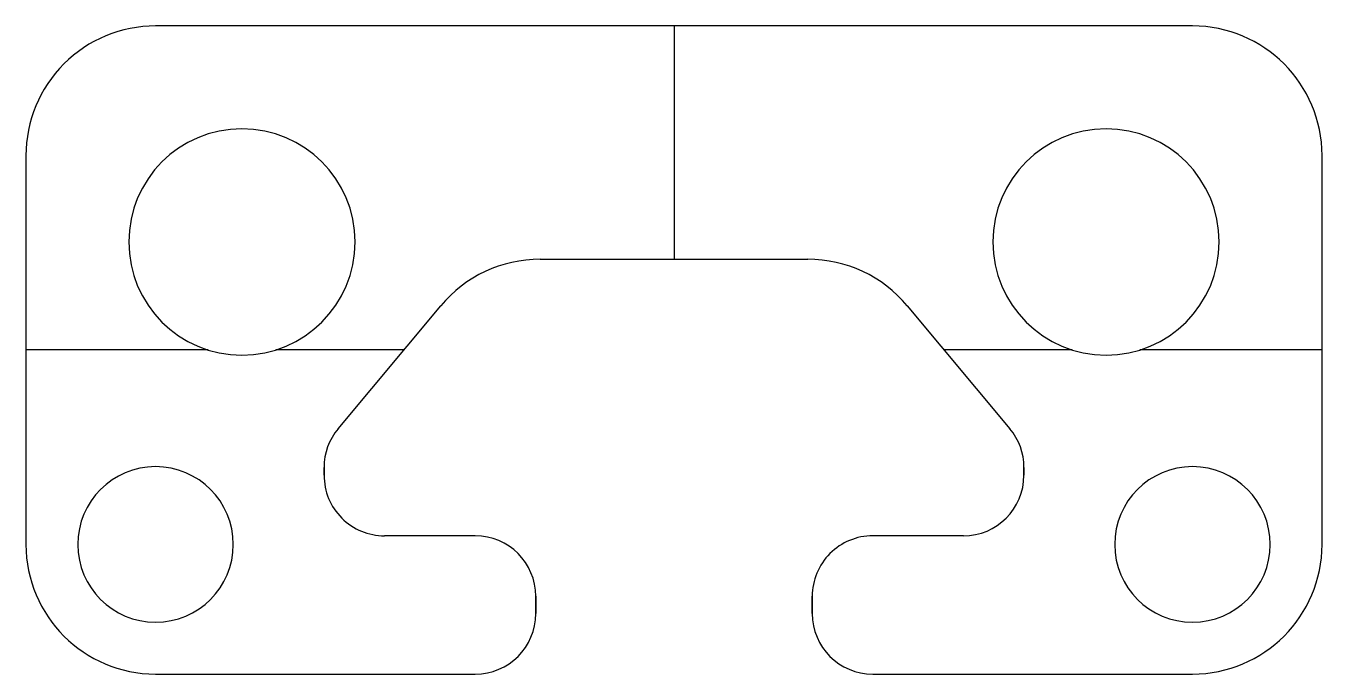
# Model space of a CAD drawing. Extents: x 0 to 165, y -128 to 81.
# Drawn here: x 19.05 to 57.15, y -128.35 to -109.3 of the extents above; entities that cross this region are included whole.
import ezdxf

# ---------------------------------------------------------------- set-up
doc = ezdxf.new("R2010")
doc.units = 0
doc.header["$LTSCALE"] = 0.03937
doc.header["$MEASUREMENT"] = 0
doc.layers.add('LAYER_0', color=1, linetype='CONTINUOUS')
doc.layers.add('LAYER_1', color=5, linetype='CONTINUOUS')

# ---------------------------------------------------------------- blocks, each defined once
blk = doc.blocks.new('8020_1575_DUP4LENGTH')
at = {"layer": 'LAYER_1', "color": 255}
for p, q in [((19.05, 25.4, 118.11), (19.05, 25.4, 129.54)), ((19.05, 0, 118.11), (19.05, 25.4, 118.11)), ((19.05, 0, 129.54), (19.05, 25.4, 129.54)), ((24.403, 25.4, 123.825), (19.05, 25.4, 123.825)), ((19.05, 0, 123.825), (19.05, 25.4, 123.825)), ((20.166, 25.4, 115.416), (20.166, 0, 115.416)), ((20.166, 25.4, 132.234), (20.166, 0, 132.234)), ((20.574, 0, 129.54), (20.574, 25.4, 129.54)), ((22.073, 0, 120.65), (22.073, 25.4, 120.65)), ((22.86, 0, 127.254), (22.86, 25.4, 127.254)), ((22.86, 0, 131.826), (22.86, 25.4, 131.826)), ((53.34, 25.4, 114.3), (22.86, 25.4, 114.3)), ((22.86, 25.4, 133.35), (32.258, 25.4, 133.35)), ((22.86, 0, 114.3), (22.86, 25.4, 114.3)), ((22.86, 0, 133.35), (22.86, 25.4, 133.35)), ((25.146, 0, 129.54), (25.146, 25.4, 129.54)), ((25.4, 0, 117.323), (25.4, 25.4, 117.323)), ((25.4, 0, 123.977), (25.4, 25.4, 123.977)), ((30.158, 25.4, 123.825), (26.397, 25.4, 123.825)), ((27.559, 0, 133.35), (27.559, 25.4, 133.35)), ((27.813, 0, 127.278), (27.813, 25.4, 127.278)), ((27.813, 25.4, 127.278), (27.813, 25.4, 127.508)), ((27.813, 25.4, 127.508), (27.813, 0, 127.508)), ((27.813, 0, 127.393), (27.813, 25.4, 127.393)), ((27.919, 0, 126.672), (27.919, 25.4, 126.672)), ((27.948, 0, 128.188), (27.948, 25.4, 128.188)), ((28.226, 0, 126.139), (28.226, 25.4, 126.139)), ((28.226, 25.4, 126.139), (31.243, 25.4, 122.526)), ((28.334, 0, 128.765), (28.334, 25.4, 128.765)), ((28.727, 0, 120.65), (28.727, 25.4, 120.65)), ((28.911, 0, 129.151), (28.911, 25.4, 129.151)), ((29.591, 0, 129.286), (29.591, 25.4, 129.286)), ((32.258, 25.4, 129.286), (29.591, 25.4, 129.286)), ((29.734, 0, 124.332), (29.734, 25.4, 124.332)), ((30.924, 0, 129.286), (30.924, 25.4, 129.286)), ((31.243, 0, 122.526), (31.243, 25.4, 122.526)), ((32.258, 0, 133.35), (32.258, 25.4, 133.35)), ((32.258, 0, 129.286), (32.258, 25.4, 129.286)), ((32.553, 0, 121.517), (32.553, 25.4, 121.517)), ((33.515, 25.4, 132.829), (33.515, 0, 132.829)), ((33.515, 25.4, 129.807), (33.515, 0, 129.807)), ((34.036, 0, 131.064), (34.036, 25.4, 131.064)), ((34.036, 25.4, 131.064), (34.036, 25.4, 131.572)), ((34.036, 25.4, 131.572), (34.036, 0, 131.572)), ((34.036, 0, 131.318), (34.036, 25.4, 131.318)), ((34.167, 25.4, 121.158), (42.033, 25.4, 121.158)), ((34.167, 0, 121.158), (34.167, 25.4, 121.158)), ((38.1, 25.4, 114.3), (38.1, 25.4, 121.158)), ((38.1, 0, 114.3), (38.1, 25.4, 114.3)), ((38.1, 0, 121.158), (38.1, 25.4, 121.158)), ((42.033, 0, 121.158), (42.033, 25.4, 121.158)), ((42.164, 25.4, 131.064), (42.164, 0, 131.064)), ((42.164, 0, 131.572), (42.164, 25.4, 131.572)), ((42.164, 25.4, 131.572), (42.164, 25.4, 131.064)), ((42.164, 0, 131.318), (42.164, 25.4, 131.318)), ((42.299, 25.4, 130.384), (42.299, 0, 130.384)), ((42.685, 25.4, 129.807), (42.685, 0, 129.807)), ((42.685, 25.4, 132.829), (42.685, 0, 132.829)), ((43.262, 25.4, 129.421), (43.262, 0, 129.421)), ((43.647, 0, 121.517), (43.647, 25.4, 121.517)), ((46.609, 25.4, 129.286), (43.942, 25.4, 129.286)), ((43.942, 25.4, 133.35), (53.34, 25.4, 133.35)), ((43.942, 0, 129.286), (43.942, 25.4, 129.286)), ((43.942, 0, 133.35), (43.942, 25.4, 133.35)), ((44.957, 25.4, 122.526), (47.974, 25.4, 126.139)), ((44.957, 0, 122.526), (44.957, 25.4, 122.526)), ((45.276, 0, 129.286), (45.276, 25.4, 129.286)), ((49.803, 25.4, 123.825), (46.042, 25.4, 123.825)), ((46.466, 0, 124.332), (46.466, 25.4, 124.332)), ((46.609, 0, 129.286), (46.609, 25.4, 129.286)), ((47.473, 0, 120.65), (47.473, 25.4, 120.65)), ((47.866, 0, 128.765), (47.866, 25.4, 128.765)), ((47.974, 25.4, 126.139), (47.974, 0, 126.139)), ((48.281, 0, 126.672), (48.281, 25.4, 126.672)), ((48.387, 0, 127.278), (48.387, 25.4, 127.278)), ((48.387, 0, 127.508), (48.387, 25.4, 127.508)), ((48.387, 25.4, 127.508), (48.387, 25.4, 127.278)), ((48.387, 0, 127.393), (48.387, 25.4, 127.393)), ((48.641, 0, 133.35), (48.641, 25.4, 133.35)), ((50.8, 0, 117.323), (50.8, 25.4, 117.323)), ((50.8, 0, 123.977), (50.8, 25.4, 123.977)), ((51.054, 0, 129.54), (51.054, 25.4, 129.54)), ((57.15, 25.4, 123.825), (51.797, 25.4, 123.825)), ((53.34, 0, 127.254), (53.34, 25.4, 127.254)), ((53.34, 0, 131.826), (53.34, 25.4, 131.826)), ((53.34, 25.4, 133.35), (53.34, 0, 133.35)), ((53.34, 0, 114.3), (53.34, 25.4, 114.3)), ((54.127, 0, 120.65), (54.127, 25.4, 120.65)), ((55.626, 0, 129.54), (55.626, 25.4, 129.54)), ((56.034, 25.4, 132.234), (56.034, 0, 132.234)), ((56.034, 25.4, 115.416), (56.034, 0, 115.416)), ((57.15, 25.4, 129.54), (57.15, 25.4, 118.11)), ((57.15, 0, 129.54), (57.15, 25.4, 129.54)), ((57.15, 0, 118.11), (57.15, 25.4, 118.11)), ((57.15, 0, 123.825), (57.15, 25.4, 123.825)), ((19.05, 12.7, 118.11), (19.05, 12.7, 129.54)), ((53.34, 12.7, 114.3), (22.86, 12.7, 114.3)), ((22.86, 12.7, 133.35), (32.258, 12.7, 133.35)), ((27.813, 12.7, 127.508), (27.813, 12.7, 127.278)), ((28.226, 12.7, 126.139), (31.243, 12.7, 122.526)), ((32.258, 12.7, 129.286), (29.591, 12.7, 129.286)), ((34.036, 12.7, 131.572), (34.036, 12.7, 131.064)), ((34.167, 12.7, 121.158), (42.033, 12.7, 121.158)), ((42.164, 12.7, 131.064), (42.164, 12.7, 131.572)), ((46.609, 12.7, 129.286), (43.942, 12.7, 129.286)), ((43.942, 12.7, 133.35), (53.34, 12.7, 133.35)), ((44.957, 12.7, 122.526), (47.974, 12.7, 126.139)), ((48.387, 12.7, 127.278), (48.387, 12.7, 127.508)), ((57.15, 12.7, 129.54), (57.15, 12.7, 118.11)), ((19.05, 0, 118.11), (19.05, 0, 129.54)), ((24.403, 0, 123.825), (19.05, 0, 123.825)), ((53.34, 0, 114.3), (22.86, 0, 114.3)), ((22.86, 0, 133.35), (32.258, 0, 133.35)), ((30.158, 0, 123.825), (26.397, 0, 123.825)), ((27.813, 0, 127.278), (27.813, 0, 127.508)), ((28.226, 0, 126.139), (31.243, 0, 122.526)), ((32.258, 0, 129.286), (29.591, 0, 129.286)), ((34.036, 0, 131.064), (34.036, 0, 131.572)), ((34.167, 0, 121.158), (42.033, 0, 121.158)), ((38.1, 0, 114.3), (38.1, 0, 121.158)), ((42.164, 0, 131.572), (42.164, 0, 131.064)), ((46.609, 0, 129.286), (43.942, 0, 129.286)), ((43.942, 0, 133.35), (53.34, 0, 133.35)), ((44.957, 0, 122.526), (47.974, 0, 126.139)), ((49.803, 0, 123.825), (46.042, 0, 123.825)), ((48.387, 0, 127.508), (48.387, 0, 127.278)), ((57.15, 0, 123.825), (51.797, 0, 123.825)), ((57.15, 0, 129.54), (57.15, 0, 118.11))]:
    blk.add_line(p, q, dxfattribs=at)
at = {"layer": 'LAYER_1', "color": 255, "extrusion": (0, 1, 0)}
for centre, radius, start, end in [((-22.86, 118.11, 25.4), 3.81, 270, 0), ((-22.86, 129.54, 25.4), 2.286, 270, 90), ((-25.4, 120.65, 25.4), 3.327, 270, 90), ((-22.86, 129.54, 25.4), 2.286, 90, 270), ((-25.4, 120.65, 25.4), 3.327, 90, 270), ((-29.591, 127.278, 25.4), 1.778, 320.1388, 359.9991), ((-29.591, 127.508, 25.4), 1.778, 0, 45), ((-29.591, 127.508, 25.4), 1.778, 45, 90), ((-34.167, 124.968, 25.4), 3.81, 270, 320.1379), ((-32.258, 131.572, 25.4), 1.778, 90, 180), ((-32.258, 131.064, 25.4), 1.778, 180, 270), ((-42.033, 124.968, 25.4), 3.81, 219.8621, 270), ((-43.942, 131.064, 25.4), 1.778, 315, 0), ((-43.942, 131.572, 25.4), 1.778, 360, 90), ((-43.942, 131.064, 25.4), 1.778, 270, 315), ((-50.8, 120.65, 25.4), 3.327, 270, 90), ((-46.609, 127.278, 25.4), 1.778, 180.0009, 219.8612), ((-50.8, 120.65, 25.4), 3.327, 90, 270), ((-53.34, 129.54, 25.4), 2.286, 270, 90), ((-53.34, 118.11, 25.4), 3.81, 180, 270), ((-53.34, 129.54, 25.4), 3.81, 90, 180), ((-53.34, 129.54, 25.4), 2.286, 90, 270), ((-22.86, 118.11, 12.7), 3.81, 270, 0), ((-29.591, 127.508, 12.7), 1.778, 45, 90), ((-34.167, 124.968, 12.7), 3.81, 270, 320.1379), ((-32.258, 131.572, 12.7), 1.778, 90, 180), ((-42.033, 124.968, 12.7), 3.81, 219.8621, 270), ((-43.942, 131.064, 12.7), 1.778, 315, 0), ((-43.942, 131.572, 12.7), 1.778, 0, 90), ((-43.942, 131.064, 12.7), 1.778, 270, 315), ((-46.609, 127.508, 12.7), 1.778, 90, 180), ((-46.609, 127.278, 12.7), 1.778, 180, 219.8621), ((-22.86, 118.11), 3.81, 270, 0), ((-22.86, 129.54), 3.81, 360, 90), ((-22.86, 129.54), 2.286, 270, 90), ((-25.4, 120.65), 3.327, 270, 90), ((-22.86, 129.54), 2.286, 90, 270), ((-25.4, 120.65), 3.327, 90, 270), ((-29.591, 127.508), 1.778, 45, 90), ((-34.167, 124.968), 3.81, 270, 320.1379), ((-32.258, 131.572), 1.778, 90, 180), ((-32.258, 131.064), 1.778, 180, 270), ((-42.033, 124.968), 3.81, 219.8621, 270), ((-43.942, 131.064), 1.778, 315, 0), ((-43.942, 131.572), 1.778, 360, 90), ((-43.942, 131.064), 1.778, 270, 315), ((-50.8, 120.65), 3.327, 270, 90), ((-50.8, 120.65), 3.327, 90, 270), ((-53.34, 129.54), 2.286, 270, 90), ((-53.34, 129.54), 3.81, 90, 180), ((-53.34, 118.11), 3.81, 180, 270), ((-53.34, 129.54), 2.286, 90, 270)]:
    blk.add_arc(centre, radius, start, end, dxfattribs=at)
at = {"layer": 'LAYER_1', "color": 255, "extrusion": (1.59183e-15, 1, -6.59356e-16)}
blk.add_arc((-22.86, 129.54, 25.4), 3.81, 360, 90, dxfattribs=at)
at = {"layer": 'LAYER_1', "color": 255, "extrusion": (1.41291e-15, 1, 3.41106e-15)}
blk.add_arc((-46.609, 127.508, 25.4), 1.778, 90, 180, dxfattribs=at)
at = {"layer": 'LAYER_1', "color": 255, "extrusion": (1.12559e-15, 1, -1.12559e-15)}
for centre, start, end in [((-22.86, 129.54, 12.7), 360, 90), ((-53.34, 118.11, 12.7), 180, 270)]:
    blk.add_arc(centre, 3.81, start, end, dxfattribs=at)
at = {"layer": 'LAYER_1', "color": 255, "extrusion": (7.77059e-16, 1, 0)}
for centre in [(-22.86, 129.54, 12.7), (-53.34, 129.54, 12.7)]:
    blk.add_arc(centre, 2.286, 270, 90, dxfattribs=at)
at = {"layer": 'LAYER_1', "color": 255, "extrusion": (5.33857e-16, 1, 0)}
for centre in [(-25.4, 120.65, 12.7), (-50.8, 120.65, 12.7)]:
    blk.add_arc(centre, 3.327, 270, 90, dxfattribs=at)
at = {"layer": 'LAYER_1', "color": 255, "extrusion": (-7.77059e-16, 1, 0)}
for centre in [(-22.86, 129.54, 12.7), (-53.34, 129.54, 12.7)]:
    blk.add_arc(centre, 2.286, 90, 270, dxfattribs=at)
at = {"layer": 'LAYER_1', "color": 255, "extrusion": (-5.33857e-16, 1, 0)}
for centre in [(-25.4, 120.65, 12.7), (-50.8, 120.65, 12.7)]:
    blk.add_arc(centre, 3.327, 90, 270, dxfattribs=at)
at = {"layer": 'LAYER_1', "color": 255, "extrusion": (1.5681e-14, 1, 5.68605e-15)}
blk.add_arc((-29.591, 127.278, 12.7), 1.778, 320.1379, 360, dxfattribs=at)
at = {"layer": 'LAYER_1', "color": 255, "extrusion": (1.21259e-14, 1, -5.02269e-15)}
blk.add_arc((-29.591, 127.508, 12.7), 1.778, 360, 45, dxfattribs=at)
at = {"layer": 'LAYER_1', "color": 255, "extrusion": (-2.41198e-15, 1, 2.41198e-15)}
blk.add_arc((-32.258, 131.064, 12.7), 1.778, 180, 270, dxfattribs=at)
at = {"layer": 'LAYER_1', "color": 255, "extrusion": (1.12559e-15, 1, 1.12559e-15)}
blk.add_arc((-53.34, 129.54, 12.7), 3.81, 90, 180, dxfattribs=at)
at = {"layer": 'LAYER_1', "color": 255, "extrusion": (-3.11532e-15, 1, -3.68524e-16)}
blk.add_arc((-29.591, 127.278), 1.778, 320.1388, 359.9991, dxfattribs=at)
at = {"layer": 'LAYER_1', "color": 255, "extrusion": (-8.48906e-17, 1, 5.67221e-17)}
blk.add_arc((-29.591, 127.508), 1.778, 0, 45, dxfattribs=at)
at = {"layer": 'LAYER_1', "color": 255, "extrusion": (2.15592e-17, 1, 5.20486e-17)}
blk.add_arc((-46.609, 127.508), 1.778, 90, 180, dxfattribs=at)
at = {"layer": 'LAYER_1', "color": 255, "extrusion": (1.64218e-16, 1, -1.07116e-16)}
blk.add_arc((-46.609, 127.278), 1.778, 180.0009, 219.8612, dxfattribs=at)

msp = doc.modelspace()

# ---------------------------------------------------------------- block references
at = {"layer": 'LAYER_0', "color": 255, "extrusion": (0, -1, 0)}
msp.add_blockref('8020_1575_DUP4LENGTH', (0, 37, -5), dxfattribs=at)

doc.saveas('drawing.dxf')
